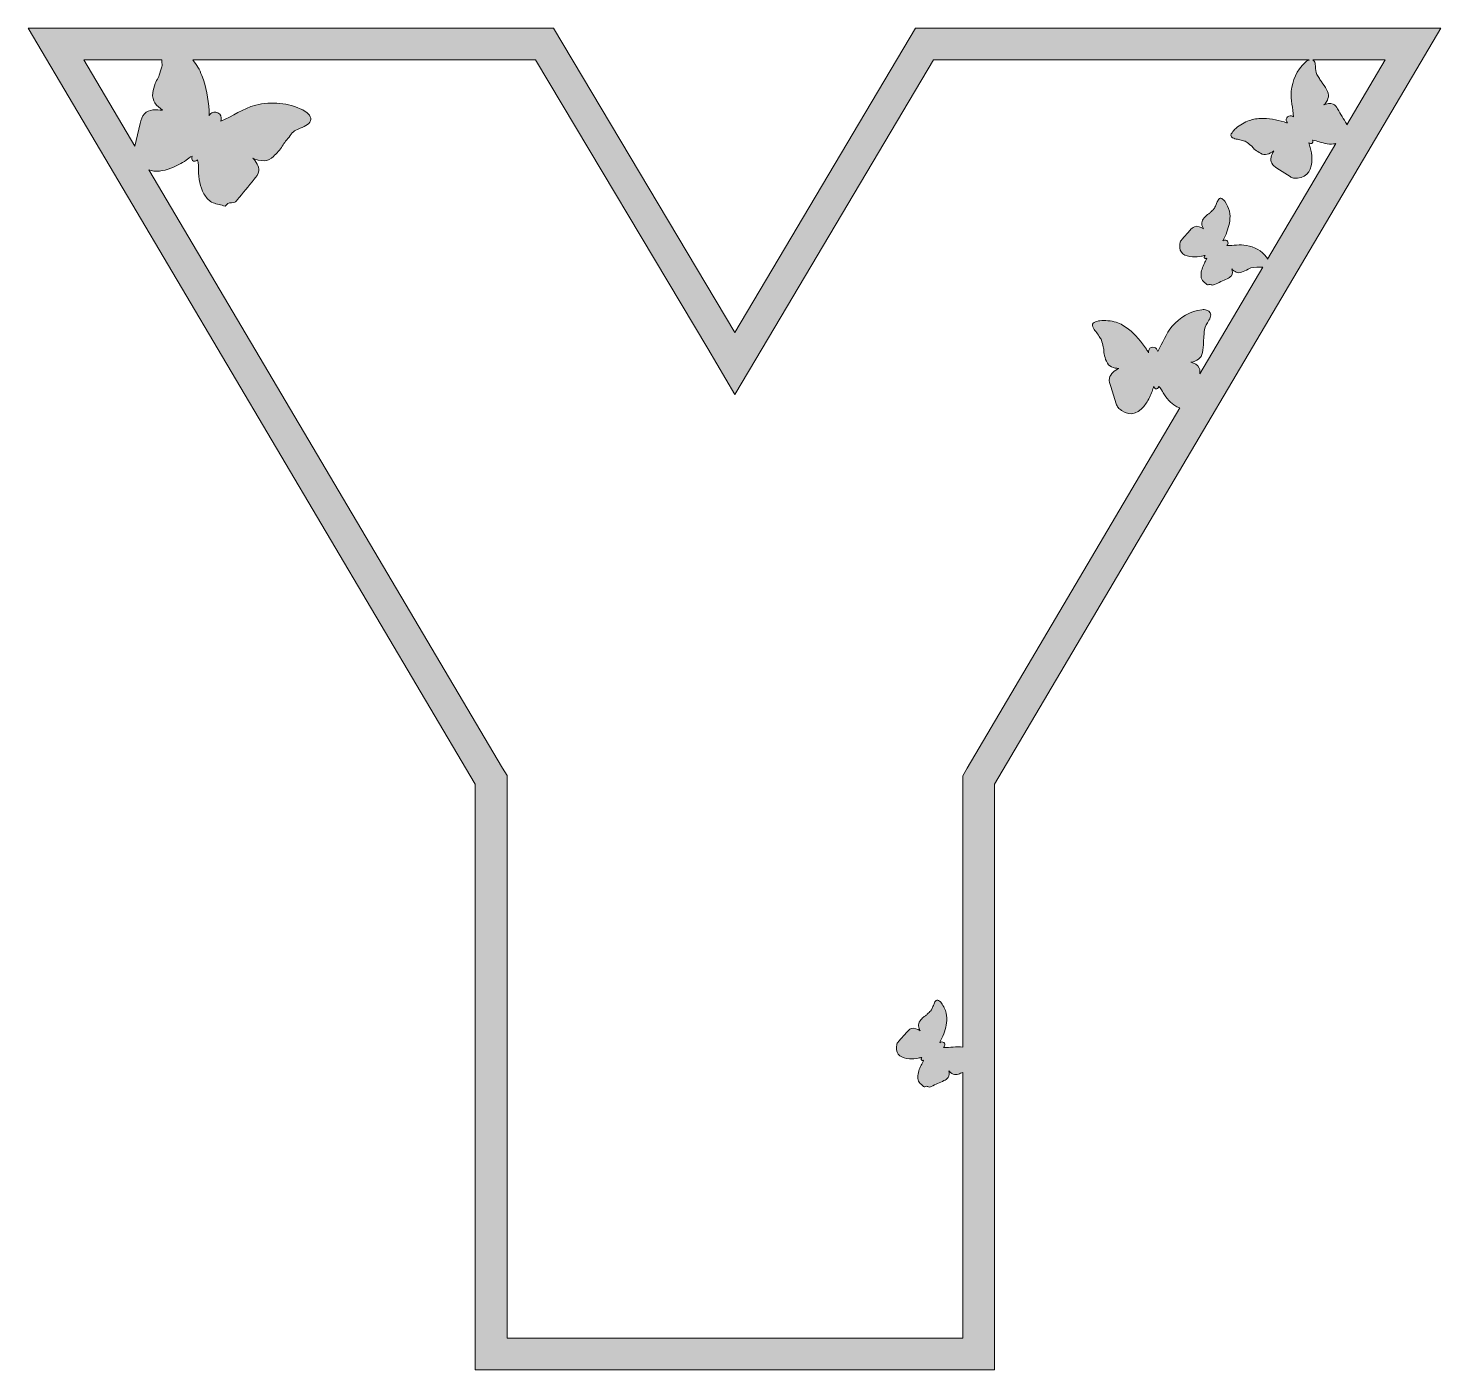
# Model space of a CAD drawing. Header units: millimetres. Extents: x 8 to 850, y -298 to -12.
# Drawn here: x 716.4 to 850.1, y -297.6 to -170.6 of the extents above; entities that cross this region are included whole.
import ezdxf

# ---------------------------------------------------------------- set-up
doc = ezdxf.new("R2010")
doc.units = ezdxf.units.MM
doc.header["$MEASUREMENT"] = 0
doc.layers.add('Layer 1', color=7, linetype='Continuous')

msp = doc.modelspace()

# ---------------------------------------------------------------- hatches: boundary and pattern name
at = {"layer": 'Layer 1'}
h = msp.add_hatch(color=1, dxfattribs=at)
h.dxf.hatch_style = 2
h.paths.add_polyline_path([(800.4, -170.59), (783.31, -199.39), (766.15, -170.59), (716.42, -170.59), (758.74, -242.16), (758.74, -297.59), (807.89, -297.59), (807.89, -242.16), (850.14, -170.59)])
edge = h.paths.add_edge_path()
edge.add_spline(control_points=[(841.26, -179.72), (841.25, -179.7), (841.24, -179.68), (841.23, -179.66), (840.94, -179.18), (840.65, -178.7), (840.37, -178.23), (840.26, -178.05), (840.14, -177.86), (839.96, -177.77), (839.68, -177.63), (839.36, -177.74), (839.07, -177.84), (839.21, -177.79), (839.42, -177.38), (839.46, -177.24), (839.53, -177.02), (839.51, -176.8), (839.41, -176.59), (839.29, -176.33), (839.17, -176.06), (838.98, -175.84), (838.9, -175.75), (838.83, -175.64), (838.76, -175.54), (838.68, -175.41), (838.62, -175.27), (838.52, -175.15), (838.34, -174.93), (838.31, -174.66), (838.29, -174.39), (838.28, -174.22), (838.28, -174.05), (838.24, -173.89), (838.2, -173.74), (838.13, -173.64), (838.03, -173.59), (838.03, -173.59), (844.88, -173.59), (844.88, -173.59), (844.88, -173.59), (841.26, -179.72), (841.26, -179.72)], knot_values=[0, 0, 0, 0, 1, 1, 1, 2, 2, 2, 3, 3, 3, 4, 4, 4, 5, 5, 5, 6, 6, 6, 7, 7, 7, 8, 8, 8, 9, 9, 9, 10, 10, 10, 11, 11, 11, 12, 12, 12, 13, 13, 13, 14, 14, 14, 14], degree=3, periodic=1)
edge = h.paths.add_edge_path()
edge.add_spline(control_points=[(729.05, -173.59), (729.05, -173.63), (729.06, -173.66), (729.06, -173.7), (729.06, -173.8), (729.08, -173.9), (729.09, -174), (729.09, -174.07), (729.09, -174.16), (729.07, -174.23), (728.99, -174.5), (728.89, -174.77), (728.81, -175.04), (728.78, -175.13), (728.76, -175.22), (728.72, -175.3), (728.62, -175.47), (728.49, -175.63), (728.43, -175.82), (728.33, -176.11), (728.26, -176.41), (728.21, -176.72), (728.1, -177.47), (728.56, -177.95), (729.14, -178.36), (728.54, -178.29), (727.84, -178.24), (727.42, -178.68), (727.19, -178.93), (727.1, -179.28), (727.02, -179.61), (727.02, -179.61), (726.51, -181.76), (726.51, -181.76), (726.51, -181.76), (721.68, -173.59), (721.68, -173.59), (721.68, -173.59), (729.05, -173.59), (729.05, -173.59)], knot_values=[0, 0, 0, 0, 1, 1, 1, 2, 2, 2, 3, 3, 3, 4, 4, 4, 5, 5, 5, 6, 6, 6, 7, 7, 7, 8, 8, 8, 9, 9, 9, 10, 10, 10, 11, 11, 11, 12, 12, 12, 13, 13, 13, 13], degree=3, periodic=1)
edge = h.paths.add_edge_path()
edge.add_spline(control_points=[(805.31, -240.64), (805.31, -240.64), (804.89, -241.35), (804.89, -241.35), (804.89, -241.35), (804.89, -242.16), (804.89, -242.16), (804.89, -242.16), (804.89, -267.06), (804.89, -267.06), (804.28, -266.97), (803.68, -267.09), (803.07, -267.09), (803.16, -267), (803.21, -266.89), (803.18, -266.77), (803.16, -266.63), (803.03, -266.54), (802.88, -266.56), (802.81, -266.56), (802.75, -266.59), (802.7, -266.63), (802.74, -266.55), (802.78, -266.48), (802.82, -266.4), (803.08, -265.87), (803.27, -265.32), (803.35, -264.75), (803.39, -264.44), (803.39, -264.14), (803.32, -263.84), (803.24, -263.49), (803.07, -263.17), (802.87, -262.88), (802.81, -262.78), (802.7, -262.7), (802.59, -262.63), (802.49, -262.56), (802.38, -262.59), (802.31, -262.7), (802.24, -262.8), (802.16, -262.91), (802.14, -263.02), (802.1, -263.15), (802.04, -263.26), (801.98, -263.37), (801.96, -263.42), (801.95, -263.47), (801.92, -263.51), (801.9, -263.55), (801.88, -263.58), (801.86, -263.61), (801.75, -263.72), (801.64, -263.82), (801.53, -263.93), (801.5, -263.96), (801.47, -264), (801.43, -264.03), (801.35, -264.09), (801.25, -264.13), (801.17, -264.2), (801.06, -264.32), (800.94, -264.44), (800.85, -264.57), (800.61, -264.89), (800.69, -265.2), (800.85, -265.5), (800.6, -265.35), (800.3, -265.19), (800, -265.3), (799.83, -265.37), (799.71, -265.51), (799.59, -265.64), (799.59, -265.64), (798.81, -266.52), (798.81, -266.52), (798.75, -266.59), (798.69, -266.66), (798.66, -266.74), (798.64, -266.79), (798.64, -266.84), (798.63, -266.89), (798.63, -266.94), (798.63, -266.98), (798.62, -267.02), (798.54, -267.8), (799.1, -268.11), (799.84, -268.15), (800.11, -268.16), (800.39, -268.14), (800.67, -268.09), (800.76, -268.08), (800.9, -268.03), (801.02, -268.03), (800.98, -268.06), (800.95, -268.1), (800.94, -268.14), (800.92, -268.21), (800.94, -268.27), (801, -268.29), (801.02, -268.3), (801.04, -268.31), (801.06, -268.31), (801.08, -268.31), (801.1, -268.31), (801.12, -268.31), (801.13, -268.3), (801.15, -268.3), (801.17, -268.29), (801.13, -268.46), (801.01, -268.66), (800.96, -268.76), (800.78, -269.11), (800.62, -269.5), (800.63, -269.88), (800.63, -270.05), (800.66, -270.24), (800.76, -270.38), (800.87, -270.54), (801.06, -270.62), (801.18, -270.77), (801.25, -270.86), (801.33, -270.76), (801.42, -270.75), (801.54, -270.75), (801.62, -270.83), (801.74, -270.83), (801.8, -270.83), (801.85, -270.8), (801.91, -270.77), (802.31, -270.59), (802.71, -270.4), (803.1, -270.22), (803.25, -270.15), (803.41, -270.07), (803.5, -269.94), (803.64, -269.75), (803.61, -269.5), (803.56, -269.28), (803.58, -269.38), (803.87, -269.56), (803.97, -269.61), (804.13, -269.67), (804.3, -269.66), (804.47, -269.6), (804.61, -269.55), (804.75, -269.5), (804.89, -269.44), (804.89, -269.44), (804.89, -294.59), (804.89, -294.59), (804.89, -294.59), (761.74, -294.59), (761.74, -294.59), (761.74, -294.59), (761.74, -242.16), (761.74, -242.16), (761.74, -242.16), (761.74, -241.34), (761.74, -241.34), (761.74, -241.34), (761.32, -240.64), (761.32, -240.64), (761.32, -240.64), (727.83, -184), (727.83, -184), (728.44, -184.22), (729.18, -184.12), (729.93, -183.84), (730.44, -183.65), (730.91, -183.38), (731.37, -183.08), (731.52, -182.98), (731.71, -182.78), (731.92, -182.69), (731.89, -182.78), (731.88, -182.87), (731.89, -182.96), (731.92, -183.09), (732.01, -183.18), (732.15, -183.17), (732.2, -183.17), (732.24, -183.16), (732.28, -183.15), (732.31, -183.14), (732.34, -183.13), (732.37, -183.1), (732.4, -183.08), (732.42, -183.06), (732.45, -183.04), (732.54, -183.36), (732.52, -183.81), (732.53, -184.03), (732.56, -184.79), (732.66, -185.6), (733.05, -186.27), (733.23, -186.57), (733.47, -186.88), (733.78, -187.05), (734.12, -187.25), (734.54, -187.24), (734.91, -187.4), (735.13, -187.5), (735.16, -187.26), (735.32, -187.18), (735.53, -187.08), (735.76, -187.15), (735.96, -187.06), (736.07, -187.01), (736.14, -186.92), (736.21, -186.83), (736.74, -186.19), (737.27, -185.54), (737.8, -184.89), (737.99, -184.65), (738.2, -184.4), (738.24, -184.09), (738.29, -183.63), (737.98, -183.23), (737.69, -182.88), (737.83, -183.04), (738.51, -183.13), (738.74, -183.13), (739.08, -183.12), (739.39, -182.97), (739.62, -182.73), (739.93, -182.42), (740.26, -182.13), (740.47, -181.74), (740.56, -181.58), (740.67, -181.43), (740.78, -181.28), (740.92, -181.1), (741.09, -180.94), (741.21, -180.75), (741.44, -180.38), (741.79, -180.2), (742.17, -180.05), (742.41, -179.95), (742.65, -179.85), (742.85, -179.71), (743.26, -179.43), (743.27, -179.06), (742.93, -178.7), (742.79, -178.55), (742.6, -178.42), (742.41, -178.33), (741.04, -177.63), (739.44, -177.5), (737.95, -177.88), (736.73, -178.19), (735.78, -178.91), (734.66, -179.39), (734.73, -179.18), (734.71, -178.94), (734.54, -178.74), (734.35, -178.52), (734.04, -178.46), (733.79, -178.61), (733.68, -178.68), (733.59, -178.77), (733.54, -178.88), (733.54, -178.72), (733.54, -178.55), (733.53, -178.38), (733.47, -177.24), (733.26, -176.13), (732.85, -175.06), (732.64, -174.52), (732.36, -174.03), (732, -173.59), (732, -173.59), (764.45, -173.59), (764.45, -173.59), (764.45, -173.59), (780.74, -200.92), (780.74, -200.92), (780.74, -200.92), (783.32, -205.26), (783.32, -205.26), (783.32, -205.26), (785.89, -200.92), (785.89, -200.92), (785.89, -200.92), (802.11, -173.59), (802.11, -173.59), (802.11, -173.59), (837.67, -173.59), (837.67, -173.59), (837.65, -173.6), (837.64, -173.6), (837.62, -173.61), (837.49, -173.67), (837.37, -173.76), (837.27, -173.85), (836.52, -174.56), (836.08, -175.54), (835.98, -176.56), (835.91, -177.4), (836.15, -178.16), (836.2, -178.97), (836.08, -178.88), (835.93, -178.84), (835.76, -178.9), (835.58, -178.97), (835.48, -179.15), (835.51, -179.34), (835.53, -179.43), (835.57, -179.5), (835.63, -179.56), (835.52, -179.52), (835.42, -179.49), (835.31, -179.45), (834.58, -179.24), (833.83, -179.12), (833.07, -179.14), (832.65, -179.15), (832.24, -179.23), (831.85, -179.39), (831.39, -179.57), (830.99, -179.85), (830.62, -180.17), (830.5, -180.29), (830.4, -180.45), (830.31, -180.6), (830.23, -180.74), (830.28, -180.88), (830.43, -180.95), (830.58, -181.02), (830.73, -181.09), (830.88, -181.1), (831.05, -181.12), (831.2, -181.17), (831.36, -181.22), (831.43, -181.24), (831.49, -181.25), (831.56, -181.27), (831.61, -181.29), (831.66, -181.3), (831.7, -181.33), (831.85, -181.45), (832, -181.57), (832.15, -181.68), (832.2, -181.72), (832.25, -181.75), (832.29, -181.8), (832.38, -181.89), (832.45, -182.01), (832.56, -182.09), (832.72, -182.22), (832.89, -182.33), (833.07, -182.43), (833.52, -182.67), (833.93, -182.49), (834.32, -182.21), (834.13, -182.58), (833.95, -183.01), (834.13, -183.37), (834.24, -183.57), (834.44, -183.7), (834.63, -183.83), (834.63, -183.83), (835.87, -184.64), (835.87, -184.64), (835.97, -184.7), (836.07, -184.77), (836.19, -184.79), (836.25, -184.8), (836.32, -184.79), (836.39, -184.79), (836.45, -184.78), (836.51, -184.78), (836.57, -184.78), (837.6, -184.7), (837.96, -183.91), (837.94, -182.94), (837.94, -182.58), (837.87, -182.22), (837.78, -181.87), (837.76, -181.75), (837.67, -181.58), (837.66, -181.44), (837.71, -181.47), (837.76, -181.5), (837.82, -181.51), (837.91, -181.52), (837.99, -181.48), (838.02, -181.39), (838.03, -181.37), (838.03, -181.34), (838.03, -181.31), (838.04, -181.29), (838.03, -181.27), (838.02, -181.24), (838.02, -181.22), (838.01, -181.2), (838, -181.18), (838.23, -181.19), (838.5, -181.3), (838.64, -181.35), (839.13, -181.5), (839.66, -181.62), (840.17, -181.52), (840.18, -181.52), (840.19, -181.51), (840.21, -181.51), (840.21, -181.51), (833.74, -192.46), (833.74, -192.46), (833.72, -192.39), (833.68, -192.31), (833.63, -192.25), (833.19, -191.66), (832.51, -191.28), (831.74, -191.15), (831.11, -191.04), (830.51, -191.17), (829.89, -191.17), (829.97, -191.08), (830.02, -190.97), (829.99, -190.85), (829.97, -190.71), (829.84, -190.62), (829.69, -190.64), (829.62, -190.64), (829.56, -190.67), (829.51, -190.71), (829.55, -190.63), (829.6, -190.56), (829.63, -190.48), (829.89, -189.95), (830.08, -189.4), (830.16, -188.83), (830.2, -188.52), (830.2, -188.22), (830.13, -187.92), (830.05, -187.57), (829.88, -187.26), (829.69, -186.96), (829.62, -186.86), (829.51, -186.78), (829.4, -186.71), (829.31, -186.64), (829.19, -186.67), (829.12, -186.78), (829.05, -186.88), (828.98, -186.99), (828.95, -187.1), (828.92, -187.23), (828.85, -187.34), (828.8, -187.45), (828.77, -187.5), (828.76, -187.55), (828.73, -187.59), (828.72, -187.63), (828.7, -187.66), (828.67, -187.69), (828.56, -187.8), (828.45, -187.9), (828.35, -188.01), (828.31, -188.04), (828.28, -188.08), (828.24, -188.11), (828.16, -188.17), (828.06, -188.21), (827.98, -188.28), (827.87, -188.4), (827.76, -188.52), (827.66, -188.65), (827.42, -188.97), (827.51, -189.28), (827.67, -189.58), (827.41, -189.43), (827.11, -189.27), (826.81, -189.38), (826.65, -189.45), (826.52, -189.59), (826.4, -189.72), (826.4, -189.72), (825.63, -190.6), (825.63, -190.6), (825.57, -190.67), (825.5, -190.74), (825.47, -190.82), (825.46, -190.87), (825.45, -190.92), (825.45, -190.97), (825.44, -191.02), (825.44, -191.06), (825.43, -191.1), (825.35, -191.88), (825.91, -192.19), (826.65, -192.23), (826.92, -192.25), (827.21, -192.22), (827.48, -192.17), (827.57, -192.16), (827.72, -192.11), (827.83, -192.11), (827.79, -192.14), (827.77, -192.18), (827.75, -192.22), (827.73, -192.29), (827.75, -192.35), (827.81, -192.37), (827.83, -192.38), (827.86, -192.39), (827.88, -192.39), (827.89, -192.39), (827.91, -192.39), (827.93, -192.39), (827.95, -192.38), (827.96, -192.38), (827.98, -192.37), (827.94, -192.54), (827.82, -192.74), (827.77, -192.84), (827.59, -193.19), (827.44, -193.58), (827.44, -193.96), (827.44, -194.13), (827.48, -194.32), (827.57, -194.46), (827.68, -194.62), (827.87, -194.7), (827.99, -194.85), (828.07, -194.94), (828.14, -194.84), (828.23, -194.84), (828.35, -194.83), (828.44, -194.91), (828.55, -194.91), (828.61, -194.91), (828.67, -194.88), (828.72, -194.86), (829.12, -194.67), (829.52, -194.48), (829.92, -194.3), (830.06, -194.23), (830.22, -194.15), (830.32, -194.02), (830.45, -193.83), (830.42, -193.58), (830.37, -193.36), (830.39, -193.46), (830.68, -193.64), (830.78, -193.69), (830.94, -193.75), (831.11, -193.75), (831.28, -193.68), (831.49, -193.61), (831.71, -193.54), (831.91, -193.41), (831.99, -193.35), (832.08, -193.31), (832.16, -193.26), (832.27, -193.21), (833.18, -193.23), (833.3, -193.21), (833.3, -193.21), (827.34, -203.31), (827.34, -203.31), (827.35, -203.12), (827.35, -202.94), (827.28, -202.77), (827.13, -202.45), (826.79, -202.31), (826.48, -202.2), (826.63, -202.25), (827.07, -202.03), (827.2, -201.93), (827.4, -201.78), (827.52, -201.55), (827.57, -201.3), (827.63, -200.97), (827.71, -200.64), (827.69, -200.29), (827.68, -200.15), (827.69, -200), (827.7, -199.86), (827.71, -199.68), (827.75, -199.51), (827.75, -199.34), (827.74, -199), (827.88, -198.73), (828.04, -198.47), (828.14, -198.31), (828.25, -198.15), (828.32, -197.97), (828.45, -197.61), (828.31, -197.36), (827.97, -197.27), (827.83, -197.23), (827.67, -197.22), (827.52, -197.24), (826.43, -197.35), (825.44, -197.94), (824.7, -198.81), (824.1, -199.52), (823.81, -200.39), (823.34, -201.18), (823.29, -201.01), (823.19, -200.86), (823.01, -200.8), (822.81, -200.73), (822.61, -200.82), (822.52, -201.02), (822.48, -201.12), (822.47, -201.21), (822.47, -201.31), (822.41, -201.2), (822.35, -201.09), (822.27, -200.98), (821.8, -200.26), (821.24, -199.61), (820.58, -199.08), (820.22, -198.79), (819.83, -198.57), (819.4, -198.43), (818.89, -198.27), (818.38, -198.25), (817.86, -198.28), (817.68, -198.29), (817.5, -198.37), (817.33, -198.45), (817.17, -198.52), (817.12, -198.68), (817.2, -198.85), (817.28, -199.02), (817.36, -199.2), (817.48, -199.31), (817.61, -199.45), (817.71, -199.61), (817.81, -199.77), (817.85, -199.84), (817.9, -199.89), (817.94, -199.95), (817.97, -200), (818.01, -200.06), (818.02, -200.12), (818.08, -200.33), (818.13, -200.54), (818.18, -200.76), (818.2, -200.83), (818.22, -200.9), (818.23, -200.96), (818.24, -201.12), (818.22, -201.28), (818.26, -201.43), (818.31, -201.66), (818.39, -201.89), (818.48, -202.11), (818.71, -202.65), (819.16, -202.78), (819.67, -202.8), (819.28, -203), (818.85, -203.27), (818.77, -203.73), (818.73, -203.99), (818.81, -204.26), (818.89, -204.51), (818.89, -204.51), (819.42, -206.15), (819.42, -206.15), (819.46, -206.28), (819.51, -206.41), (819.59, -206.51), (819.64, -206.57), (819.7, -206.61), (819.76, -206.66), (819.82, -206.7), (819.87, -206.74), (819.92, -206.77), (820.84, -207.45), (821.65, -206.97), (822.25, -206.08), (822.48, -205.74), (822.66, -205.36), (822.81, -204.97), (822.86, -204.85), (822.9, -204.63), (822.99, -204.49), (823, -204.56), (823.03, -204.62), (823.07, -204.68), (823.14, -204.75), (823.23, -204.77), (823.31, -204.71), (823.34, -204.69), (823.36, -204.66), (823.38, -204.64), (823.4, -204.62), (823.41, -204.6), (823.41, -204.57), (823.42, -204.55), (823.43, -204.52), (823.44, -204.5), (823.62, -204.67), (823.78, -204.97), (823.87, -205.11), (824.18, -205.6), (824.56, -206.09), (825.05, -206.37), (825.17, -206.44), (825.3, -206.5), (825.44, -206.54), (825.44, -206.54), (805.31, -240.64), (805.31, -240.64)], knot_values=[0, 0, 0, 0, 1, 1, 1, 2, 2, 2, 3, 3, 3, 4, 4, 4, 5, 5, 5, 6, 6, 6, 7, 7, 7, 8, 8, 8, 9, 9, 9, 10, 10, 10, 11, 11, 11, 12, 12, 12, 13, 13, 13, 14, 14, 14, 15, 15, 15, 16, 16, 16, 17, 17, 17, 18, 18, 18, 19, 19, 19, 20, 20, 20, 21, 21, 21, 22, 22, 22, 23, 23, 23, 24, 24, 24, 25, 25, 25, 26, 26, 26, 27, 27, 27, 28, 28, 28, 29, 29, 29, 30, 30, 30, 31, 31, 31, 32, 32, 32, 33, 33, 33, 34, 34, 34, 35, 35, 35, 36, 36, 36, 37, 37, 37, 38, 38, 38, 39, 39, 39, 40, 40, 40, 41, 41, 41, 42, 42, 42, 43, 43, 43, 44, 44, 44, 45, 45, 45, 46, 46, 46, 47, 47, 47, 48, 48, 48, 49, 49, 49, 50, 50, 50, 51, 51, 51, 52, 52, 52, 53, 53, 53, 54, 54, 54, 55, 55, 55, 56, 56, 56, 57, 57, 57, 58, 58, 58, 59, 59, 59, 60, 60, 60, 61, 61, 61, 62, 62, 62, 63, 63, 63, 64, 64, 64, 65, 65, 65, 66, 66, 66, 67, 67, 67, 68, 68, 68, 69, 69, 69, 70, 70, 70, 71, 71, 71, 72, 72, 72, 73, 73, 73, 74, 74, 74, 75, 75, 75, 76, 76, 76, 77, 77, 77, 78, 78, 78, 79, 79, 79, 80, 80, 80, 81, 81, 81, 82, 82, 82, 83, 83, 83, 84, 84, 84, 85, 85, 85, 86, 86, 86, 87, 87, 87, 88, 88, 88, 89, 89, 89, 90, 90, 90, 91, 91, 91, 92, 92, 92, 93, 93, 93, 94, 94, 94, 95, 95, 95, 96, 96, 96, 97, 97, 97, 98, 98, 98, 99, 99, 99, 100, 100, 100, 101, 101, 101, 102, 102, 102, 103, 103, 103, 104, 104, 104, 105, 105, 105, 106, 106, 106, 107, 107, 107, 108, 108, 108, 109, 109, 109, 110, 110, 110, 111, 111, 111, 112, 112, 112, 113, 113, 113, 114, 114, 114, 115, 115, 115, 116, 116, 116, 117, 117, 117, 118, 118, 118, 119, 119, 119, 120, 120, 120, 121, 121, 121, 122, 122, 122, 123, 123, 123, 124, 124, 124, 125, 125, 125, 126, 126, 126, 127, 127, 127, 128, 128, 128, 129, 129, 129, 130, 130, 130, 131, 131, 131, 132, 132, 132, 133, 133, 133, 134, 134, 134, 135, 135, 135, 136, 136, 136, 137, 137, 137, 138, 138, 138, 139, 139, 139, 140, 140, 140, 141, 141, 141, 142, 142, 142, 143, 143, 143, 144, 144, 144, 145, 145, 145, 146, 146, 146, 147, 147, 147, 148, 148, 148, 149, 149, 149, 150, 150, 150, 151, 151, 151, 152, 152, 152, 153, 153, 153, 154, 154, 154, 155, 155, 155, 156, 156, 156, 157, 157, 157, 158, 158, 158, 159, 159, 159, 160, 160, 160, 161, 161, 161, 162, 162, 162, 163, 163, 163, 164, 164, 164, 165, 165, 165, 166, 166, 166, 167, 167, 167, 168, 168, 168, 169, 169, 169, 170, 170, 170, 171, 171, 171, 172, 172, 172, 173, 173, 173, 174, 174, 174, 175, 175, 175, 176, 176, 176, 177, 177, 177, 178, 178, 178, 179, 179, 179, 180, 180, 180, 181, 181, 181, 182, 182, 182, 183, 183, 183, 184, 184, 184, 185, 185, 185, 186, 186, 186, 187, 187, 187, 188, 188, 188, 189, 189, 189, 190, 190, 190, 191, 191, 191, 192, 192, 192, 193, 193, 193, 194, 194, 194, 195, 195, 195, 196, 196, 196, 197, 197, 197, 198, 198, 198, 199, 199, 199, 200, 200, 200, 201, 201, 201, 202, 202, 202, 203, 203, 203, 204, 204, 204, 205, 205, 205, 206, 206, 206, 207, 207, 207, 208, 208, 208, 209, 209, 209, 210, 210, 210, 211, 211, 211, 212, 212, 212, 213, 213, 213, 214, 214, 214, 215, 215, 215, 216, 216, 216, 217, 217, 217, 218, 218, 218, 219, 219, 219, 220, 220, 220, 221, 221, 221, 222, 222, 222, 223, 223, 223, 224, 224, 224, 225, 225, 225, 226, 226, 226, 227, 227, 227, 228, 228, 228, 229, 229, 229, 230, 230, 230, 231, 231, 231, 232, 232, 232, 233, 233, 233, 234, 234, 234, 235, 235, 235, 236, 236, 236, 236], degree=3, periodic=1)

# ---------------------------------------------------------------- linework, layer by layer
at = {"layer": 'Layer 1', "lineweight": 0}
msp.add_lwpolyline([(800.4, -170.59), (783.31, -199.39), (766.15, -170.59), (716.42, -170.59), (758.74, -242.16), (758.74, -297.59), (807.89, -297.59), (807.89, -242.16), (850.14, -170.59), (800.4, -170.59)], dxfattribs=at)
for points, knots in [([(729.05, -173.59), (729.05, -173.63), (729.06, -173.66), (729.06, -173.7), (729.06, -173.8), (729.08, -173.9), (729.09, -174), (729.09, -174.07), (729.09, -174.16), (729.07, -174.23), (728.99, -174.5), (728.89, -174.77), (728.81, -175.04), (728.78, -175.13), (728.76, -175.22), (728.72, -175.3), (728.62, -175.47), (728.49, -175.63), (728.43, -175.82), (728.33, -176.11), (728.26, -176.41), (728.21, -176.72), (728.1, -177.47), (728.56, -177.95), (729.14, -178.36), (728.54, -178.29), (727.84, -178.24), (727.42, -178.68), (727.19, -178.93), (727.1, -179.28), (727.02, -179.61), (727.02, -179.61), (726.51, -181.76), (726.51, -181.76), (726.51, -181.76), (721.68, -173.59), (721.68, -173.59), (721.68, -173.59), (729.05, -173.59), (729.05, -173.59)], [0, 0, 0, 0, 1, 1, 1, 2, 2, 2, 3, 3, 3, 4, 4, 4, 5, 5, 5, 6, 6, 6, 7, 7, 7, 8, 8, 8, 9, 9, 9, 10, 10, 10, 11, 11, 11, 12, 12, 12, 13, 13, 13, 13]), ([(805.31, -240.64), (805.31, -240.64), (804.89, -241.35), (804.89, -241.35), (804.89, -241.35), (804.89, -242.16), (804.89, -242.16), (804.89, -242.16), (804.89, -267.06), (804.89, -267.06), (804.28, -266.97), (803.68, -267.09), (803.07, -267.09), (803.16, -267), (803.21, -266.89), (803.18, -266.77), (803.16, -266.63), (803.03, -266.54), (802.88, -266.56), (802.81, -266.56), (802.75, -266.59), (802.7, -266.63), (802.74, -266.55), (802.78, -266.48), (802.82, -266.4), (803.08, -265.87), (803.27, -265.32), (803.35, -264.75), (803.39, -264.44), (803.39, -264.14), (803.32, -263.84), (803.24, -263.49), (803.07, -263.17), (802.87, -262.88), (802.81, -262.78), (802.7, -262.7), (802.59, -262.63), (802.49, -262.56), (802.38, -262.59), (802.31, -262.7), (802.24, -262.8), (802.16, -262.91), (802.14, -263.02), (802.1, -263.15), (802.04, -263.26), (801.98, -263.37), (801.96, -263.42), (801.95, -263.47), (801.92, -263.51), (801.9, -263.55), (801.88, -263.58), (801.86, -263.61), (801.75, -263.72), (801.64, -263.82), (801.53, -263.93), (801.5, -263.96), (801.47, -264), (801.43, -264.03), (801.35, -264.09), (801.25, -264.13), (801.17, -264.2), (801.06, -264.32), (800.94, -264.44), (800.85, -264.57), (800.61, -264.89), (800.69, -265.2), (800.85, -265.5), (800.6, -265.35), (800.3, -265.19), (800, -265.3), (799.83, -265.37), (799.71, -265.51), (799.59, -265.64), (799.59, -265.64), (798.81, -266.52), (798.81, -266.52), (798.75, -266.59), (798.69, -266.66), (798.66, -266.74), (798.64, -266.79), (798.64, -266.84), (798.63, -266.89), (798.63, -266.94), (798.63, -266.98), (798.62, -267.02), (798.54, -267.8), (799.1, -268.11), (799.84, -268.15), (800.11, -268.16), (800.39, -268.14), (800.67, -268.09), (800.76, -268.08), (800.9, -268.03), (801.02, -268.03), (800.98, -268.06), (800.95, -268.1), (800.94, -268.14), (800.92, -268.21), (800.94, -268.27), (801, -268.29), (801.02, -268.3), (801.04, -268.31), (801.06, -268.31), (801.08, -268.31), (801.1, -268.31), (801.12, -268.31), (801.13, -268.3), (801.15, -268.3), (801.17, -268.29), (801.13, -268.46), (801.01, -268.66), (800.96, -268.76), (800.78, -269.11), (800.62, -269.5), (800.63, -269.88), (800.63, -270.05), (800.66, -270.24), (800.76, -270.38), (800.87, -270.54), (801.06, -270.62), (801.18, -270.77), (801.25, -270.86), (801.33, -270.76), (801.42, -270.75), (801.54, -270.75), (801.62, -270.83), (801.74, -270.83), (801.8, -270.83), (801.85, -270.8), (801.91, -270.77), (802.31, -270.59), (802.71, -270.4), (803.1, -270.22), (803.25, -270.15), (803.41, -270.07), (803.5, -269.94), (803.64, -269.75), (803.61, -269.5), (803.56, -269.28), (803.58, -269.38), (803.87, -269.56), (803.97, -269.61), (804.13, -269.67), (804.3, -269.66), (804.47, -269.6), (804.61, -269.55), (804.75, -269.5), (804.89, -269.44), (804.89, -269.44), (804.89, -294.59), (804.89, -294.59), (804.89, -294.59), (761.74, -294.59), (761.74, -294.59), (761.74, -294.59), (761.74, -242.16), (761.74, -242.16), (761.74, -242.16), (761.74, -241.34), (761.74, -241.34), (761.74, -241.34), (761.32, -240.64), (761.32, -240.64), (761.32, -240.64), (727.83, -184), (727.83, -184), (728.44, -184.22), (729.18, -184.12), (729.93, -183.84), (730.44, -183.65), (730.91, -183.38), (731.37, -183.08), (731.52, -182.98), (731.71, -182.78), (731.92, -182.69), (731.89, -182.78), (731.88, -182.87), (731.89, -182.96), (731.92, -183.09), (732.01, -183.18), (732.15, -183.17), (732.2, -183.17), (732.24, -183.16), (732.28, -183.15), (732.31, -183.14), (732.34, -183.13), (732.37, -183.1), (732.4, -183.08), (732.42, -183.06), (732.45, -183.04), (732.54, -183.36), (732.52, -183.81), (732.53, -184.03), (732.56, -184.79), (732.66, -185.6), (733.05, -186.27), (733.23, -186.57), (733.47, -186.88), (733.78, -187.05), (734.12, -187.25), (734.54, -187.24), (734.91, -187.4), (735.13, -187.5), (735.16, -187.26), (735.32, -187.18), (735.53, -187.08), (735.76, -187.15), (735.96, -187.06), (736.07, -187.01), (736.14, -186.92), (736.21, -186.83), (736.74, -186.19), (737.27, -185.54), (737.8, -184.89), (737.99, -184.65), (738.2, -184.4), (738.24, -184.09), (738.29, -183.63), (737.98, -183.23), (737.69, -182.88), (737.83, -183.04), (738.51, -183.13), (738.74, -183.13), (739.08, -183.12), (739.39, -182.97), (739.62, -182.73), (739.93, -182.42), (740.26, -182.13), (740.47, -181.74), (740.56, -181.58), (740.67, -181.43), (740.78, -181.28), (740.92, -181.1), (741.09, -180.94), (741.21, -180.75), (741.44, -180.38), (741.79, -180.2), (742.17, -180.05), (742.41, -179.95), (742.65, -179.85), (742.85, -179.71), (743.26, -179.43), (743.27, -179.06), (742.93, -178.7), (742.79, -178.55), (742.6, -178.42), (742.41, -178.33), (741.04, -177.63), (739.44, -177.5), (737.95, -177.88), (736.73, -178.19), (735.78, -178.91), (734.66, -179.39), (734.73, -179.18), (734.71, -178.94), (734.54, -178.74), (734.35, -178.52), (734.04, -178.46), (733.79, -178.61), (733.68, -178.68), (733.59, -178.77), (733.54, -178.88), (733.54, -178.72), (733.54, -178.55), (733.53, -178.38), (733.47, -177.24), (733.26, -176.13), (732.85, -175.06), (732.64, -174.52), (732.36, -174.03), (732, -173.59), (732, -173.59), (764.45, -173.59), (764.45, -173.59), (764.45, -173.59), (780.74, -200.92), (780.74, -200.92), (780.74, -200.92), (783.32, -205.26), (783.32, -205.26), (783.32, -205.26), (785.89, -200.92), (785.89, -200.92), (785.89, -200.92), (802.11, -173.59), (802.11, -173.59), (802.11, -173.59), (837.67, -173.59), (837.67, -173.59), (837.65, -173.6), (837.64, -173.6), (837.62, -173.61), (837.49, -173.67), (837.37, -173.76), (837.27, -173.85), (836.52, -174.56), (836.08, -175.54), (835.98, -176.56), (835.91, -177.4), (836.15, -178.16), (836.2, -178.97), (836.08, -178.88), (835.93, -178.84), (835.76, -178.9), (835.58, -178.97), (835.48, -179.15), (835.51, -179.34), (835.53, -179.43), (835.57, -179.5), (835.63, -179.56), (835.52, -179.52), (835.42, -179.49), (835.31, -179.45), (834.58, -179.24), (833.83, -179.12), (833.07, -179.14), (832.65, -179.15), (832.24, -179.23), (831.85, -179.39), (831.39, -179.57), (830.99, -179.85), (830.62, -180.17), (830.5, -180.29), (830.4, -180.45), (830.31, -180.6), (830.23, -180.74), (830.28, -180.88), (830.43, -180.95), (830.58, -181.02), (830.73, -181.09), (830.88, -181.1), (831.05, -181.12), (831.2, -181.17), (831.36, -181.22), (831.43, -181.24), (831.49, -181.25), (831.56, -181.27), (831.61, -181.29), (831.66, -181.3), (831.7, -181.33), (831.85, -181.45), (832, -181.57), (832.15, -181.68), (832.2, -181.72), (832.25, -181.75), (832.29, -181.8), (832.38, -181.89), (832.45, -182.01), (832.56, -182.09), (832.72, -182.22), (832.89, -182.33), (833.07, -182.43), (833.52, -182.67), (833.93, -182.49), (834.32, -182.21), (834.13, -182.58), (833.95, -183.01), (834.13, -183.37), (834.24, -183.57), (834.44, -183.7), (834.63, -183.83), (834.63, -183.83), (835.87, -184.64), (835.87, -184.64), (835.97, -184.7), (836.07, -184.77), (836.19, -184.79), (836.25, -184.8), (836.32, -184.79), (836.39, -184.79), (836.45, -184.78), (836.51, -184.78), (836.57, -184.78), (837.6, -184.7), (837.96, -183.91), (837.94, -182.94), (837.94, -182.58), (837.87, -182.22), (837.78, -181.87), (837.76, -181.75), (837.67, -181.58), (837.66, -181.44), (837.71, -181.47), (837.76, -181.5), (837.82, -181.51), (837.91, -181.52), (837.99, -181.48), (838.02, -181.39), (838.03, -181.37), (838.03, -181.34), (838.03, -181.31), (838.04, -181.29), (838.03, -181.27), (838.02, -181.24), (838.02, -181.22), (838.01, -181.2), (838, -181.18), (838.23, -181.19), (838.5, -181.3), (838.64, -181.35), (839.13, -181.5), (839.66, -181.62), (840.17, -181.52), (840.18, -181.52), (840.19, -181.51), (840.21, -181.51), (840.21, -181.51), (833.74, -192.46), (833.74, -192.46), (833.72, -192.39), (833.68, -192.31), (833.63, -192.25), (833.19, -191.66), (832.51, -191.28), (831.74, -191.15), (831.11, -191.04), (830.51, -191.17), (829.89, -191.17), (829.97, -191.08), (830.02, -190.97), (829.99, -190.85), (829.97, -190.71), (829.84, -190.62), (829.69, -190.64), (829.62, -190.64), (829.56, -190.67), (829.51, -190.71), (829.55, -190.63), (829.6, -190.56), (829.63, -190.48), (829.89, -189.95), (830.08, -189.4), (830.16, -188.83), (830.2, -188.52), (830.2, -188.22), (830.13, -187.92), (830.05, -187.57), (829.88, -187.26), (829.69, -186.96), (829.62, -186.86), (829.51, -186.78), (829.4, -186.71), (829.31, -186.64), (829.19, -186.67), (829.12, -186.78), (829.05, -186.88), (828.98, -186.99), (828.95, -187.1), (828.92, -187.23), (828.85, -187.34), (828.8, -187.45), (828.77, -187.5), (828.76, -187.55), (828.73, -187.59), (828.72, -187.63), (828.7, -187.66), (828.67, -187.69), (828.56, -187.8), (828.45, -187.9), (828.35, -188.01), (828.31, -188.04), (828.28, -188.08), (828.24, -188.11), (828.16, -188.17), (828.06, -188.21), (827.98, -188.28), (827.87, -188.4), (827.76, -188.52), (827.66, -188.65), (827.42, -188.97), (827.51, -189.28), (827.67, -189.58), (827.41, -189.43), (827.11, -189.27), (826.81, -189.38), (826.65, -189.45), (826.52, -189.59), (826.4, -189.72), (826.4, -189.72), (825.63, -190.6), (825.63, -190.6), (825.57, -190.67), (825.5, -190.74), (825.47, -190.82), (825.46, -190.87), (825.45, -190.92), (825.45, -190.97), (825.44, -191.02), (825.44, -191.06), (825.43, -191.1), (825.35, -191.88), (825.91, -192.19), (826.65, -192.23), (826.92, -192.25), (827.21, -192.22), (827.48, -192.17), (827.57, -192.16), (827.72, -192.11), (827.83, -192.11), (827.79, -192.14), (827.77, -192.18), (827.75, -192.22), (827.73, -192.29), (827.75, -192.35), (827.81, -192.37), (827.83, -192.38), (827.86, -192.39), (827.88, -192.39), (827.89, -192.39), (827.91, -192.39), (827.93, -192.39), (827.95, -192.38), (827.96, -192.38), (827.98, -192.37), (827.94, -192.54), (827.82, -192.74), (827.77, -192.84), (827.59, -193.19), (827.44, -193.58), (827.44, -193.96), (827.44, -194.13), (827.48, -194.32), (827.57, -194.46), (827.68, -194.62), (827.87, -194.7), (827.99, -194.85), (828.07, -194.94), (828.14, -194.84), (828.23, -194.84), (828.35, -194.83), (828.44, -194.91), (828.55, -194.91), (828.61, -194.91), (828.67, -194.88), (828.72, -194.86), (829.12, -194.67), (829.52, -194.48), (829.92, -194.3), (830.06, -194.23), (830.22, -194.15), (830.32, -194.02), (830.45, -193.83), (830.42, -193.58), (830.37, -193.36), (830.39, -193.46), (830.68, -193.64), (830.78, -193.69), (830.94, -193.75), (831.11, -193.75), (831.28, -193.68), (831.49, -193.61), (831.71, -193.54), (831.91, -193.41), (831.99, -193.35), (832.08, -193.31), (832.16, -193.26), (832.27, -193.21), (833.18, -193.23), (833.3, -193.21), (833.3, -193.21), (827.34, -203.31), (827.34, -203.31), (827.35, -203.12), (827.35, -202.94), (827.28, -202.77), (827.13, -202.45), (826.79, -202.31), (826.48, -202.2), (826.63, -202.25), (827.07, -202.03), (827.2, -201.93), (827.4, -201.78), (827.52, -201.55), (827.57, -201.3), (827.63, -200.97), (827.71, -200.64), (827.69, -200.29), (827.68, -200.15), (827.69, -200), (827.7, -199.86), (827.71, -199.68), (827.75, -199.51), (827.75, -199.34), (827.74, -199), (827.88, -198.73), (828.04, -198.47), (828.14, -198.31), (828.25, -198.15), (828.32, -197.97), (828.45, -197.61), (828.31, -197.36), (827.97, -197.27), (827.83, -197.23), (827.67, -197.22), (827.52, -197.24), (826.43, -197.35), (825.44, -197.94), (824.7, -198.81), (824.1, -199.52), (823.81, -200.39), (823.34, -201.18), (823.29, -201.01), (823.19, -200.86), (823.01, -200.8), (822.81, -200.73), (822.61, -200.82), (822.52, -201.02), (822.48, -201.12), (822.47, -201.21), (822.47, -201.31), (822.41, -201.2), (822.35, -201.09), (822.27, -200.98), (821.8, -200.26), (821.24, -199.61), (820.58, -199.08), (820.22, -198.79), (819.83, -198.57), (819.4, -198.43), (818.89, -198.27), (818.38, -198.25), (817.86, -198.28), (817.68, -198.29), (817.5, -198.37), (817.33, -198.45), (817.17, -198.52), (817.12, -198.68), (817.2, -198.85), (817.28, -199.02), (817.36, -199.2), (817.48, -199.31), (817.61, -199.45), (817.71, -199.61), (817.81, -199.77), (817.85, -199.84), (817.9, -199.89), (817.94, -199.95), (817.97, -200), (818.01, -200.06), (818.02, -200.12), (818.08, -200.33), (818.13, -200.54), (818.18, -200.76), (818.2, -200.83), (818.22, -200.9), (818.23, -200.96), (818.24, -201.12), (818.22, -201.28), (818.26, -201.43), (818.31, -201.66), (818.39, -201.89), (818.48, -202.11), (818.71, -202.65), (819.16, -202.78), (819.67, -202.8), (819.28, -203), (818.85, -203.27), (818.77, -203.73), (818.73, -203.99), (818.81, -204.26), (818.89, -204.51), (818.89, -204.51), (819.42, -206.15), (819.42, -206.15), (819.46, -206.28), (819.51, -206.41), (819.59, -206.51), (819.64, -206.57), (819.7, -206.61), (819.76, -206.66), (819.82, -206.7), (819.87, -206.74), (819.92, -206.77), (820.84, -207.45), (821.65, -206.97), (822.25, -206.08), (822.48, -205.74), (822.66, -205.36), (822.81, -204.97), (822.86, -204.85), (822.9, -204.63), (822.99, -204.49), (823, -204.56), (823.03, -204.62), (823.07, -204.68), (823.14, -204.75), (823.23, -204.77), (823.31, -204.71), (823.34, -204.69), (823.36, -204.66), (823.38, -204.64), (823.4, -204.62), (823.41, -204.6), (823.41, -204.57), (823.42, -204.55), (823.43, -204.52), (823.44, -204.5), (823.62, -204.67), (823.78, -204.97), (823.87, -205.11), (824.18, -205.6), (824.56, -206.09), (825.05, -206.37), (825.17, -206.44), (825.3, -206.5), (825.44, -206.54), (825.44, -206.54), (805.31, -240.64), (805.31, -240.64)], [0, 0, 0, 0, 1, 1, 1, 2, 2, 2, 3, 3, 3, 4, 4, 4, 5, 5, 5, 6, 6, 6, 7, 7, 7, 8, 8, 8, 9, 9, 9, 10, 10, 10, 11, 11, 11, 12, 12, 12, 13, 13, 13, 14, 14, 14, 15, 15, 15, 16, 16, 16, 17, 17, 17, 18, 18, 18, 19, 19, 19, 20, 20, 20, 21, 21, 21, 22, 22, 22, 23, 23, 23, 24, 24, 24, 25, 25, 25, 26, 26, 26, 27, 27, 27, 28, 28, 28, 29, 29, 29, 30, 30, 30, 31, 31, 31, 32, 32, 32, 33, 33, 33, 34, 34, 34, 35, 35, 35, 36, 36, 36, 37, 37, 37, 38, 38, 38, 39, 39, 39, 40, 40, 40, 41, 41, 41, 42, 42, 42, 43, 43, 43, 44, 44, 44, 45, 45, 45, 46, 46, 46, 47, 47, 47, 48, 48, 48, 49, 49, 49, 50, 50, 50, 51, 51, 51, 52, 52, 52, 53, 53, 53, 54, 54, 54, 55, 55, 55, 56, 56, 56, 57, 57, 57, 58, 58, 58, 59, 59, 59, 60, 60, 60, 61, 61, 61, 62, 62, 62, 63, 63, 63, 64, 64, 64, 65, 65, 65, 66, 66, 66, 67, 67, 67, 68, 68, 68, 69, 69, 69, 70, 70, 70, 71, 71, 71, 72, 72, 72, 73, 73, 73, 74, 74, 74, 75, 75, 75, 76, 76, 76, 77, 77, 77, 78, 78, 78, 79, 79, 79, 80, 80, 80, 81, 81, 81, 82, 82, 82, 83, 83, 83, 84, 84, 84, 85, 85, 85, 86, 86, 86, 87, 87, 87, 88, 88, 88, 89, 89, 89, 90, 90, 90, 91, 91, 91, 92, 92, 92, 93, 93, 93, 94, 94, 94, 95, 95, 95, 96, 96, 96, 97, 97, 97, 98, 98, 98, 99, 99, 99, 100, 100, 100, 101, 101, 101, 102, 102, 102, 103, 103, 103, 104, 104, 104, 105, 105, 105, 106, 106, 106, 107, 107, 107, 108, 108, 108, 109, 109, 109, 110, 110, 110, 111, 111, 111, 112, 112, 112, 113, 113, 113, 114, 114, 114, 115, 115, 115, 116, 116, 116, 117, 117, 117, 118, 118, 118, 119, 119, 119, 120, 120, 120, 121, 121, 121, 122, 122, 122, 123, 123, 123, 124, 124, 124, 125, 125, 125, 126, 126, 126, 127, 127, 127, 128, 128, 128, 129, 129, 129, 130, 130, 130, 131, 131, 131, 132, 132, 132, 133, 133, 133, 134, 134, 134, 135, 135, 135, 136, 136, 136, 137, 137, 137, 138, 138, 138, 139, 139, 139, 140, 140, 140, 141, 141, 141, 142, 142, 142, 143, 143, 143, 144, 144, 144, 145, 145, 145, 146, 146, 146, 147, 147, 147, 148, 148, 148, 149, 149, 149, 150, 150, 150, 151, 151, 151, 152, 152, 152, 153, 153, 153, 154, 154, 154, 155, 155, 155, 156, 156, 156, 157, 157, 157, 158, 158, 158, 159, 159, 159, 160, 160, 160, 161, 161, 161, 162, 162, 162, 163, 163, 163, 164, 164, 164, 165, 165, 165, 166, 166, 166, 167, 167, 167, 168, 168, 168, 169, 169, 169, 170, 170, 170, 171, 171, 171, 172, 172, 172, 173, 173, 173, 174, 174, 174, 175, 175, 175, 176, 176, 176, 177, 177, 177, 178, 178, 178, 179, 179, 179, 180, 180, 180, 181, 181, 181, 182, 182, 182, 183, 183, 183, 184, 184, 184, 185, 185, 185, 186, 186, 186, 187, 187, 187, 188, 188, 188, 189, 189, 189, 190, 190, 190, 191, 191, 191, 192, 192, 192, 193, 193, 193, 194, 194, 194, 195, 195, 195, 196, 196, 196, 197, 197, 197, 198, 198, 198, 199, 199, 199, 200, 200, 200, 201, 201, 201, 202, 202, 202, 203, 203, 203, 204, 204, 204, 205, 205, 205, 206, 206, 206, 207, 207, 207, 208, 208, 208, 209, 209, 209, 210, 210, 210, 211, 211, 211, 212, 212, 212, 213, 213, 213, 214, 214, 214, 215, 215, 215, 216, 216, 216, 217, 217, 217, 218, 218, 218, 219, 219, 219, 220, 220, 220, 221, 221, 221, 222, 222, 222, 223, 223, 223, 224, 224, 224, 225, 225, 225, 226, 226, 226, 227, 227, 227, 228, 228, 228, 229, 229, 229, 230, 230, 230, 231, 231, 231, 232, 232, 232, 233, 233, 233, 234, 234, 234, 235, 235, 235, 236, 236, 236, 236]), ([(841.26, -179.72), (841.25, -179.7), (841.24, -179.68), (841.23, -179.66), (840.94, -179.18), (840.65, -178.7), (840.37, -178.23), (840.26, -178.05), (840.14, -177.86), (839.96, -177.77), (839.68, -177.63), (839.36, -177.74), (839.07, -177.84), (839.21, -177.79), (839.42, -177.38), (839.46, -177.24), (839.53, -177.02), (839.51, -176.8), (839.41, -176.59), (839.29, -176.33), (839.17, -176.06), (838.98, -175.84), (838.9, -175.75), (838.83, -175.64), (838.76, -175.54), (838.68, -175.41), (838.62, -175.27), (838.52, -175.15), (838.34, -174.93), (838.31, -174.66), (838.29, -174.39), (838.28, -174.22), (838.28, -174.05), (838.24, -173.89), (838.2, -173.74), (838.13, -173.64), (838.03, -173.59), (838.03, -173.59), (844.88, -173.59), (844.88, -173.59), (844.88, -173.59), (841.26, -179.72), (841.26, -179.72)], [0, 0, 0, 0, 1, 1, 1, 2, 2, 2, 3, 3, 3, 4, 4, 4, 5, 5, 5, 6, 6, 6, 7, 7, 7, 8, 8, 8, 9, 9, 9, 10, 10, 10, 11, 11, 11, 12, 12, 12, 13, 13, 13, 14, 14, 14, 14])]:
    msp.add_open_spline(points, degree=3, knots=knots, dxfattribs=at)

doc.saveas('drawing.dxf')
